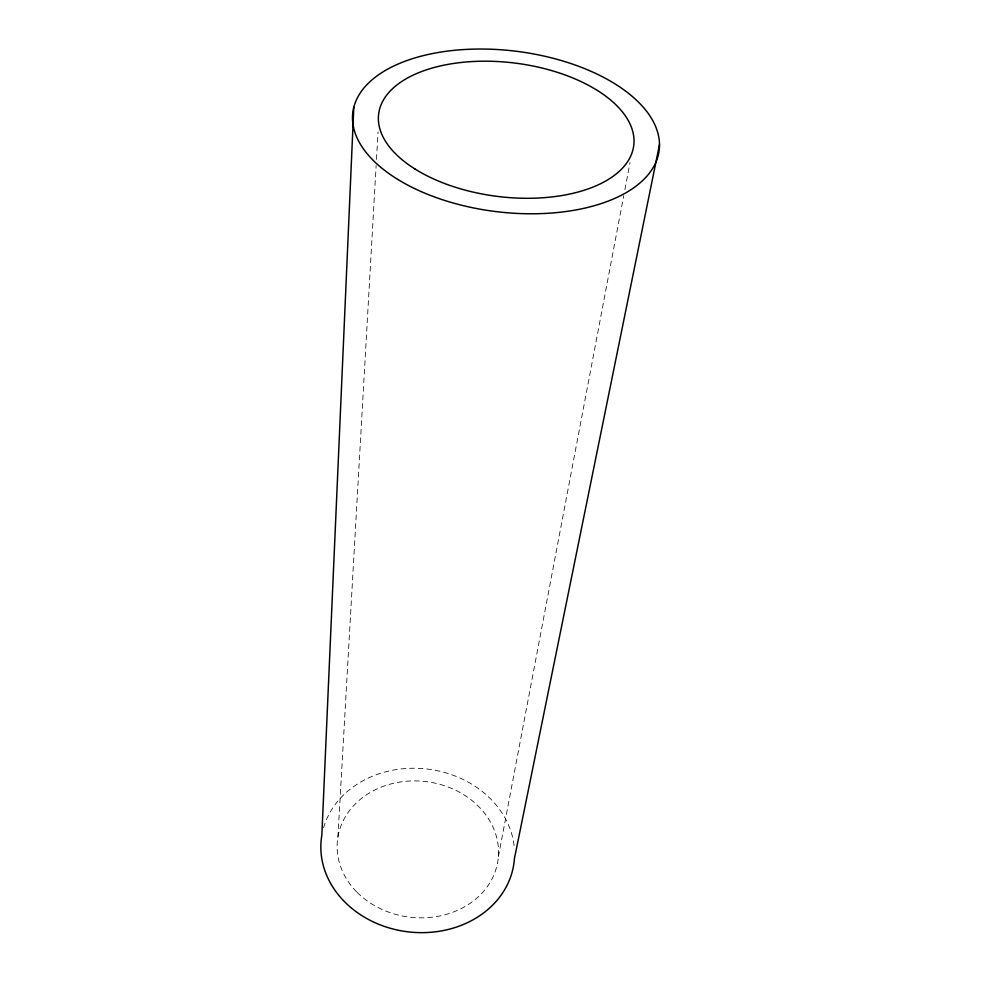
<?xml version="1.0" encoding="UTF-8"?>
<svg xmlns="http://www.w3.org/2000/svg" width="981" height="981" viewBox="0 0 981 981"><rect width="100%" height="100%" fill="white"/><g stroke="black" fill="none" stroke-linecap="round" stroke-linejoin="round"><path stroke-width="0.74" stroke-dasharray="4.91 3.68" d="M337.893 837.222L376.14 165.507M376.483 159.388L378.053 131.846M498.373 856.683L623.744 195.673M624.885 189.652L630.023 162.552M323.546 827.829A97.082 81.963 7 0 1 425.717 768.871A97.082 81.963 7 0 1 514.326 847.927M357.084 892.293A80.883 68.265 7 0 0 494.228 874.12A80.883 68.265 7 0 0 402.198 781.71A80.883 68.265 7 0 0 357.084 892.293"/><path stroke-width="1.47" d="M353.798 107.321L321.842 835.272A97.082 81.963 7 0 0 407.888 931.815A97.082 81.963 7 0 0 514.412 858.633L659.49 144.575M397.881 179.486A154.336 80.798 7 0 0 654.425 165.299A154.336 80.798 7 0 0 465.668 49.442A154.336 80.798 7 0 0 397.881 179.486M415.159 169.112A128.523 67.235 7 0 0 629.434 158.64A128.523 67.235 7 0 0 473.995 61.46A128.523 67.235 7 0 0 415.159 169.112"/></g></svg>
